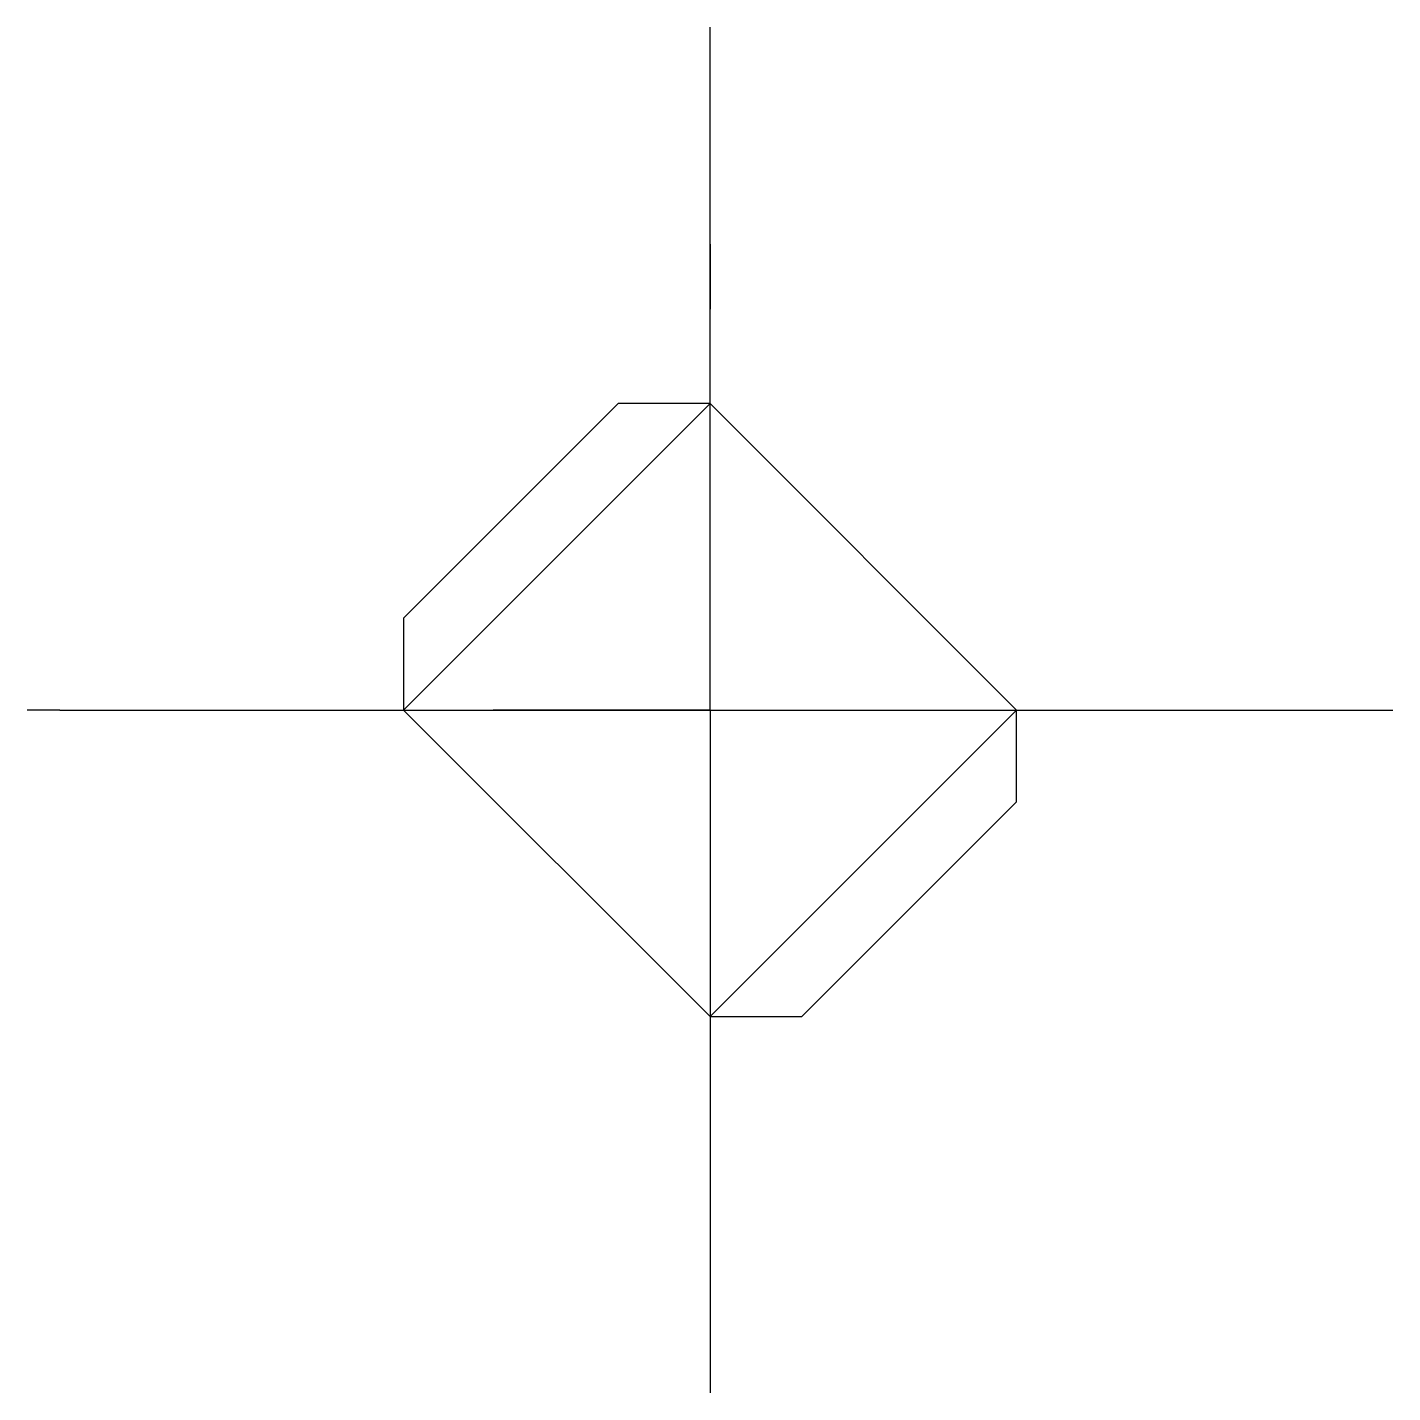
# Model space of a CAD drawing. Header units: millimetres. Extents: x -15 to 615, y -315 to 315.
import ezdxf

# ---------------------------------------------------------------- set-up
doc = ezdxf.new("R2010")
doc.units = ezdxf.units.MM

msp = doc.modelspace()

# ---------------------------------------------------------------- linework, layer by layer
for p, q in [((300, 300), (300, 315)), ((300, 0), (300, 300)), ((300, 215), (300, 185)), ((0, 0), (-15, 0)), ((0, 0), (600, 0)), ((300, 0), (200, 0)), ((300, 0), (300, -300)), ((300, 0), (400, 0)), ((600, 0), (615, 0)), ((300, -300), (300, -315))]:
    msp.add_line(p, q)
msp.add_lwpolyline([(300, -141.42), (158.58, 0), (300, 141.42), (441.42, 0)], close=True)
msp.add_lwpolyline([(391.92, -91.92), (441.42, -42.43), (441.42, 0), (300, 141.42), (257.57, 141.42), (208.08, 91.92), (158.58, 42.43), (158.58, 0), (300, -141.42), (342.43, -141.42), (441.42, -42.43)])

doc.saveas('drawing.dxf')
